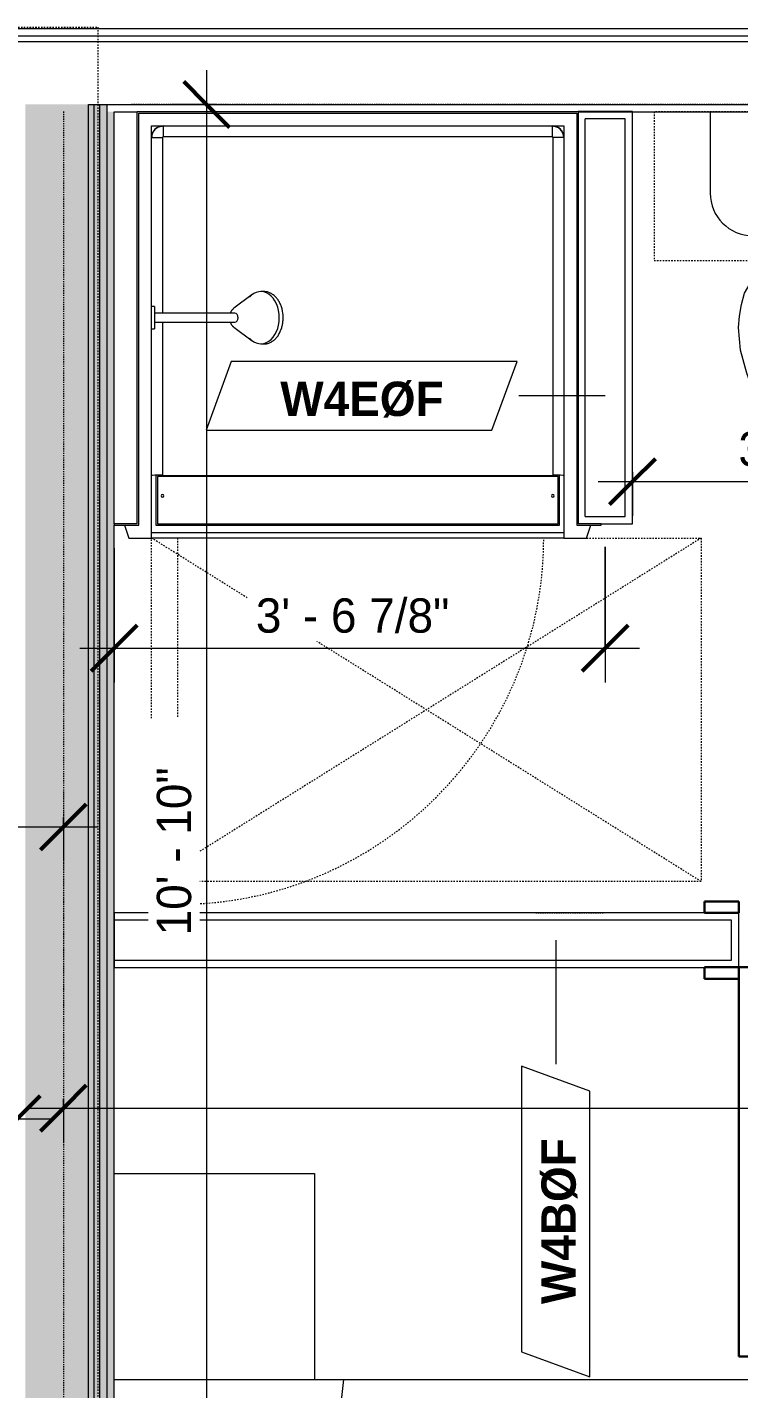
# Model space of a CAD drawing. Header units: inches. Extents: x -4010 to -1814, y 9846 to 12241.
# Drawn here: x -3341.9 to -3279.7, y 10261.9 to 10380.8 of the extents above; entities that cross this region are included whole.
import ezdxf

# ---------------------------------------------------------------- set-up
doc = ezdxf.new("R2010")
doc.units = ezdxf.units.IN
doc.header["$MEASUREMENT"] = 0
for name, pattern in [('Dash', [0.25, 0.125, -0.125]), ('Dash 3_32_', [0.1875, 0.09375, -0.09375]), ('Dash_2_', [0.25, 0.125, -0.125])]:
    doc.linetypes.add(name, pattern=pattern)
for name, color, linetype, lineweight in [('0-1', 7, 'Continuous', 5), ('A-ANNO-DIMS', 211, 'Continuous', 9), ('A-ANNO-DIMS-32', 211, 'Continuous', 9), ('A-DETL-1', 90, 'Dash 3_32_', 18), ('A-DOOR-3', 31, 'Continuous', 9), ('A-DOOR-4', 31, 'Continuous', 30), ('A-DOOR-FRAM-3', 31, 'Continuous', 30), ('A-GENM', 5, 'Continuous', 9), ('A-GENM-HDLN', 13, 'Dash', 9), ('A-WALL', 113, 'Continuous', 18), ('A-WALL-2', 250, 'Continuous', 18), ('A-WALL-3', 113, 'Continuous', 9), ('A-WALL-IDEN', 211, 'Continuous', 9), ('G-ANNO-SYMB-4', 111, 'Dash_2_', 9), ('I-FURN', 30, 'Continuous', 9), ('I-WALL-2', 241, 'Continuous', 5), ('I-WALL-3', 7, 'Continuous', 9), ('I-WALL-4', 2, 'Continuous', 9), ('P-SANR-FIXT', 6, 'Continuous', 9), ('P-SANR-FIXT-HDLN', 131, 'Dash', 9), ('Q-CASE', 31, 'Continuous', 9), ('Q-CASE-3', 31, 'Dash', 9)]:
    doc.layers.add(name, color=color, linetype=linetype, lineweight=lineweight)
doc.styles.add('Century Gothic', font='ufonts.com_century-gothic.ttf', dxfattribs={"height": 3})
doc.styles.add('Century Gothic_B_1', font='GOTHICB.TTF', dxfattribs={"height": 3})
doc.dimstyles.new('OD_1__HACK_2', dxfattribs={"dimscale": 12, "dimtxt": 3.132505, "dimasz": 0.333333, "dimexe": 0.25, "dimexo": 0.166667, "dimgap": 0.041667, "dimtad": 1, "dimdec": 4, "dimrnd": 0.0625, "dimzin": 3, "dimdsep": 46, "dimlunit": 4, "dimtxsty": 'Century Gothic', "dimblk1": 'OBLIQUE', "dimblk2": 'OBLIQUE', "dimsah": 1, "dimcen": 0.09, "dimdle": 0.25, "dimazin": 0, "dimtfac": 1, "dimtdec": 4, "dimtix": 1, "dimtmove": 0, "dimatfit": 3, "dimfxl": 1, "dimtvp": 1, "dimtfill": 1, "dimfrac": 2, "dimtolj": 1, "dimtzin": 0, "dimarcsym": 2})
doc.dimstyles.new('OD_1__HACK_2_1', dxfattribs={"dimscale": 12, "dimtxt": 3.132505, "dimasz": 0.333333, "dimexe": 0.25, "dimexo": 0.166667, "dimgap": 0.041667, "dimtad": 1, "dimdec": 4, "dimrnd": 0.0625, "dimzin": 3, "dimdsep": 46, "dimlunit": 4, "dimtxsty": 'Century Gothic', "dimblk1": 'OBLIQUE', "dimblk2": 'OBLIQUE', "dimsah": 1, "dimcen": 0.09, "dimdle": 0.25, "dimazin": 0, "dimtfac": 1, "dimtdec": 4, "dimtix": 1, "dimtmove": 0, "dimatfit": 3, "dimfxl": 1, "dimtvp": 1, "dimtfill": 1, "dimfrac": 2, "dimtolj": 1, "dimtzin": 0, "dimarcsym": 2})

# ---------------------------------------------------------------- blocks, each defined once
blk = doc.blocks.new('CTR - 1st Phase - Common Walls_rvt-1-UNIT PLANS - 1ST FLOOR')
at = {"layer": 'I-WALL-2'}
for points in [[(-3336.54, 10017.09), (-3336.54, 10374.04), (-3342.04, 10374.04), (-3342.04, 10017.09)], [(-3336.04, 10017.09), (-3336.04, 10374.04), (-3336.54, 10374.04), (-3336.54, 10017.09)], [(-3335.54, 10017.09), (-3335.54, 10374.04), (-3336.04, 10374.04), (-3336.04, 10017.09)], [(-3334.91, 10017.09), (-3334.91, 10374.04), (-3335.54, 10374.04), (-3335.54, 10017.09)], [(-3334.91, 10017.09), (-3334.29, 10017.09), (-3334.29, 10373.41), (-3334.91, 10373.41), (-3334.91, 10145.58)]]:
    blk.add_hatch(color=256, dxfattribs=at).paths.add_polyline_path(points, flags=0)
at = {"layer": 'A-WALL-2'}
for p, q in [((-3412.76, 10380.04), (-3207.1, 10380.04)), ((-3412.76, 10379.54), (-3207.1, 10379.54)), ((-3336.54, 10374.04), (-3336.04, 10374.04)), ((-3336.54, 10373.41), (-3336.54, 10374.04)), ((-3336.54, 10374.04), (-3336.04, 10374.04)), ((-3336.04, 10374.04), (-3335.54, 10374.04)), ((-3336.04, 10373.41), (-3336.04, 10374.04)), ((-3336.04, 10374.04), (-3335.54, 10374.04)), ((-3335.54, 10374.04), (-3334.91, 10374.04)), ((-3335.54, 10373.41), (-3335.54, 10374.04)), ((-3335.54, 10374.04), (-3334.91, 10374.04)), ((-3334.91, 10373.41), (-3334.91, 10374.04)), ((-3334.91, 10374.04), (-3207.1, 10374.04)), ((-3336.54, 10017.09), (-3336.54, 10373.41)), ((-3336.04, 10017.09), (-3336.04, 10373.41)), ((-3335.54, 10017.09), (-3335.54, 10373.41)), ((-3334.91, 10017.09), (-3334.91, 10373.41))]:
    blk.add_line(p, q, dxfattribs=at)
at = {"layer": 'I-WALL-3'}
for p, q in [((-3207.1, 10380.66), (-3412.76, 10380.66)), ((-3334.29, 10337.41), (-3334.29, 10373.41)), ((-3334.29, 10373.41), (-3332.26, 10373.41)), ((-3293.76, 10373.41), (-3207.1, 10373.41)), ((-3334.29, 10017.09), (-3334.29, 10337.29))]:
    blk.add_line(p, q, dxfattribs=at)
blk = doc.blocks.new('SWING - SINGLE - FLUSH - 2-10 x 6-8 - PRIVACY-3199407-UNIT PLANS - 1ST FLOOR')
at = {"layer": 'A-DOOR-3'}
blk.add_arc((17, 2.37), 34.07, 93.3657, 180, dxfattribs=at)
at = {"layer": 'A-DOOR-4'}
for p, q in [((15, 2.37), (15, 36.38)), ((17, 36.38), (15, 36.38)), ((17, 2.37), (17, 36.38)), ((17, 2.37), (15, 2.37))]:
    blk.add_line(p, q, dxfattribs=at)
at = {"layer": 'A-DOOR-FRAM-3'}
for p, q in [((-17, 3.37), (-20, 3.37)), ((-20, 3.37), (-20, 2.37)), ((-17, 2.37), (-17, 3.37)), ((20, 3.37), (17, 3.37)), ((17, 3.37), (17, 2.37)), ((20, 2.37), (20, 3.37)), ((-20, 2.37), (-17, 2.37)), ((17, 2.37), (20, 2.37)), ((-17, -2.38), (-20, -2.38)), ((-20, -2.38), (-20, -3.38)), ((-17, -3.38), (-17, -2.38)), ((20, -2.38), (17, -2.38)), ((17, -2.38), (17, -3.38)), ((20, -3.38), (20, -2.38)), ((-20, -3.38), (-17, -3.38)), ((17, -3.38), (20, -3.38))]:
    blk.add_line(p, q, dxfattribs=at)
blk = doc.blocks.new('Bed-Standard - Queen 60_ x 79_-V84-UNIT PLANS - 1ST FLOOR')
at = {"layer": 'I-FURN'}
for p, q in [((-19.31, -37.2), (-19.31, 41.3)), ((40.69, -23.7), (-19.31, -17.13))]:
    blk.add_line(p, q, dxfattribs=at)
blk = doc.blocks.new('Toilet-Domestic-3D - Toilet-Domestic-3D-3234795-UNIT PLANS - 1ST FLOOR')
at = {"layer": 'P-SANR-FIXT'}
for p, q in [((-1.87, 11.5), (-0.5, 12)), ((-0.5, 12), (0.5, 12)), ((0.5, 12), (1.87, 11.5)), ((-3.74, 10), (-2.74, 11)), ((-2.74, 11), (-1.87, 11.5)), ((1.87, 11.5), (2.74, 11)), ((2.74, 11), (3.74, 10)), ((-5.13, 8), (-3.74, 10)), ((3.74, 10), (5.13, 8)), ((-6.06, 6), (-5.13, 8)), ((5.13, 8), (6.06, 6)), ((-6.79, 4), (-6.06, 6)), ((6.06, 6), (6.79, 4)), ((-7.33, 1.99), (-6.79, 4)), ((6.79, 4), (7.33, 1.99)), ((-7.5, 0), (-7.33, 1.99)), ((7.33, 1.99), (7.5, 0)), ((-7.41, -1), (-7.5, 0)), ((-7.24, -2), (-7.41, -1)), ((7.41, -1), (7.24, -2)), ((7.5, 0), (7.41, -1)), ((-6.97, -3), (-7.24, -2)), ((7.24, -2), (6.97, -3)), ((-6.4, -4), (-6.97, -3)), ((6.97, -3), (6.4, -4)), ((-5.21, -5), (-6.4, -4)), ((6.4, -4), (5.21, -5)), ((-3.84, -5.5), (-5.21, -5)), ((-4.86, -8.02), (-5.21, -5)), ((-2.61, -5.72), (-3.84, -5.5)), ((-1, -6), (-2.12, -5.8)), ((1.89, -5.84), (1, -6)), ((3.84, -5.5), (2.38, -5.76)), ((5.21, -5), (3.84, -5.5)), ((4.86, -8.02), (5.21, -5)), ((1, -6), (-1, -6)), ((6.25, -8.02), (-6.25, -8.02)), ((-9.98, -11.75), (-9.98, -18.86)), ((9.98, -18.86), (9.98, -11.75))]:
    blk.add_line(p, q, dxfattribs=at)
for centre, start, end in [((-6.25, -11.75), 90, 180), ((6.25, -11.75), 0, 90)]:
    blk.add_arc(centre, 3.73, start, end, dxfattribs=at)
blk = doc.blocks.new('ADA Clearances - 30_x48_-1721104-UNIT PLANS - 1ST FLOOR')
at = {"layer": 'A-GENM-HDLN'}
for p, q in [((15, 24), (-15, -24)), ((-15, 24), (15, -24)), ((-15, 14), (-15, 24)), ((-15, 24), (15, 24)), ((15, 24), (15, -24)), ((15, -24), (-15, -24))]:
    blk.add_line(p, q, dxfattribs=at)
blk = doc.blocks.new('300 Series Wall Hung Cabinet_326 - 30_-2909952-UNIT PLANS - 1ST FLOOR')
at = {"layer": 'Q-CASE'}
for p, q in [((-2.5, -13.19), (-2.01, -13.19)), ((-2.5, -13.19), (-2.5, -14.69)), ((-2.01, -14.69), (-2.01, -13.19)), ((2, -13.19), (2.49, -13.19)), ((2, -13.19), (2, -14.69)), ((2.49, -14.69), (2.49, -13.19)), ((-2.5, -14.69), (-2.01, -14.69)), ((2, -14.69), (2.49, -14.69))]:
    blk.add_line(p, q, dxfattribs=at)
at = {"layer": 'Q-CASE-3'}
for p, q in [((15, -0.19), (-15, -0.19)), ((-15, -0.19), (-15, -13.19)), ((15, -13.19), (15, -0.19)), ((-15, -13.19), (15, -13.19))]:
    blk.add_line(p, q, dxfattribs=at)
blk = doc.blocks.new('4LBS24238A75FTB_V2 - 4LBS24238A75FTB_V2-3755113-UNIT PLANS - 1ST FLOOR')
at = {"layer": 'P-SANR-FIXT'}
for p, q in [((-0.75, 37.75), (-1.13, 36.62)), ((1.25, 37.75), (-0.75, 37.75)), ((1.25, 37.75), (37.25, 37.75)), ((1.25, 37.25), (1.25, 37.75)), ((1.25, 1.75), (1.25, 37.75)), ((37.25, 37.25), (1.25, 37.25)), ((37.25, 37.75), (37.25, 37.25)), ((39.25, 37.75), (37.25, 37.75)), ((37.25, 37.75), (37.25, 19.48)), ((39.63, 36.62), (39.25, 37.75)), ((0.12, 36.62), (-2.02, 36.62)), ((-2.02, 36.62), (-2.02, 36.5)), ((-2.02, 36.5), (0, 36.5)), ((0, 0.5), (0, 36.5)), ((0.12, 0.63), (0.12, 36.62)), ((1.62, 36.62), (1.62, 32.27)), ((36.88, 36.62), (1.62, 36.62)), ((36.75, 36.5), (1.75, 36.5)), ((1.75, 36.5), (1.75, 32.38)), ((36.75, 32.38), (36.75, 36.5)), ((36.88, 32.27), (36.88, 36.62)), ((40.52, 36.62), (38.38, 36.62)), ((38.38, 36.62), (38.38, 0.63)), ((38.5, 36.5), (38.5, 0.5)), ((38.5, 36.5), (40.52, 36.5)), ((40.52, 36.5), (40.52, 36.62)), ((1.75, 32.38), (36.75, 32.38)), ((2.2, 2.75), (2.2, 32.27)), ((36.3, 32.27), (2.2, 32.27)), ((36.3, 18.89), (36.3, 32.27)), ((36.3, 2.75), (36.3, 18.11)), ((37.25, 17.52), (37.25, 1.75)), ((1.28, 2.51), (1.3, 2.43)), ((2.25, 2.7), (36.25, 2.7)), ((37.2, 2.43), (37.22, 2.51)), ((37.25, 1.75), (1.25, 1.75)), ((1.4, 2.23), (1.42, 2.2)), ((1.51, 2.08), (1.58, 2.01)), ((1.7, 1.92), (1.73, 1.9)), ((1.93, 1.8), (2.01, 1.78)), ((2.25, 1.75), (2.25, 1.77)), ((2.25, 1.77), (36.25, 1.77)), ((36.25, 1.75), (36.25, 1.77)), ((36.49, 1.78), (36.57, 1.8)), ((36.77, 1.9), (36.8, 1.92)), ((36.92, 2.01), (36.99, 2.08)), ((37.08, 2.2), (37.1, 2.23)), ((38.5, 0.5), (0, 0.5)), ((38.38, 0.63), (0.12, 0.63))]:
    blk.add_line(p, q, dxfattribs=at)
for centre, radius, start, end in [((2.2, 34.06), 0.125, 0, 180), ((2.2, 34.06), 0.125, 180, 0), ((36.3, 34.06), 0.125, 0, 180), ((36.3, 34.06), 0.125, 180, 0), ((2.25, 2.75), 1, 180, 270), ((36.25, 2.75), 1, 270, 0)]:
    blk.add_arc(centre, radius, start, end, dxfattribs=at)
for centre, major_axis, start_param, end_param in [((2.2, 32.28), (-0.95, 0), 0, 1.570796), ((36.3, 32.28), (0.95, 0), 4.712389, 6.283185)]:
    blk.add_ellipse(centre, major_axis=major_axis, ratio=0.019505, start_param=start_param, end_param=end_param, dxfattribs=at)
for points, knots in [([(1.25, 2.77), (1.25, 2.77), (1.27, 2.76), (1.4, 2.76), (1.64, 2.75), (1.95, 2.75), (2.12, 2.75), (2.2, 2.75)], [-1, -1, -1, -1, -0.833333, -0.666667, -0.333333, -0.166667, 0, 0, 0, 0]), ([(1.25, 2.77), (1.25, 2.7), (1.26, 2.57), (1.34, 2.32), (1.52, 2.04), (1.8, 1.86), (2.05, 1.78), (2.18, 1.77), (2.25, 1.77)], [-1, -1, -1, -1, -0.875, -0.75, -0.5, -0.25, -0.125, 0, 0, 0, 0]), ([(2.2, 2.75), (2.2, 2.74), (2.2, 2.74), (2.2, 2.73), (2.21, 2.72), (2.21, 2.72), (2.22, 2.71), (2.23, 2.71), (2.24, 2.7), (2.24, 2.7), (2.25, 2.7), (2.25, 2.7)], [-1, -1, -1, -1, -0.833333, -0.75, -0.666667, -0.583333, -0.416667, -0.291667, -0.208333, -0.083333, 0, 0, 0, 0]), ([(36.25, 1.77), (36.32, 1.77), (36.45, 1.78), (36.7, 1.86), (36.98, 2.04), (37.16, 2.32), (37.24, 2.57), (37.25, 2.7), (37.25, 2.77)], [-1, -1, -1, -1, -0.875, -0.75, -0.5, -0.25, -0.125, 0, 0, 0, 0]), ([(36.25, 2.7), (36.26, 2.7), (36.26, 2.7), (36.27, 2.7), (36.28, 2.71), (36.28, 2.71), (36.29, 2.72), (36.29, 2.73), (36.3, 2.74), (36.3, 2.74), (36.3, 2.75), (36.3, 2.75)], [-1, -1, -1, -1, -0.833333, -0.75, -0.666667, -0.583333, -0.416667, -0.291667, -0.208333, -0.083333, 0, 0, 0, 0]), ([(36.25, 1.8), (36.25, 1.82), (36.25, 1.91), (36.25, 2.14), (36.25, 2.45), (36.25, 2.62), (36.25, 2.7)], [-0.8333333, -0.8333333, -0.8333333, -0.8333333, -0.6666667, -0.3333333, -0.1666667, 0, 0, 0, 0]), ([(37.19, 2.42), (37.18, 2.38), (37.16, 2.33), (37.13, 2.27), (37.12, 2.25)], [0.2174647, 0.2174647, 0.2174647, 0.2174647, 0.2857143, 0.3333068, 0.3333068, 0.3333068, 0.3333068]), ([(1.59, 2), (1.54, 2.04), (1.47, 2.12), (1.41, 2.21), (1.38, 2.25)], [0.4611793, 0.4611793, 0.4611793, 0.4611793, 0.5714286, 0.6665731, 0.6665731, 0.6665731, 0.6665731]), ([(2.25, 1.75), (2.17, 1.75), (2.03, 1.77), (1.86, 1.82), (1.77, 1.87), (1.75, 1.88)], [0, 0, 0, 0, 0.1428571, 0.2857143, 0.3333068, 0.3333068, 0.3333068, 0.3333068]), ([(36.75, 1.88), (36.7, 1.85), (36.59, 1.8), (36.42, 1.76), (36.31, 1.75), (36.25, 1.75)], [0.6666667, 0.6666667, 0.6666667, 0.6666667, 0.7857143, 0.8928571, 1, 1, 1, 1]), ([(37.01, 2.1), (36.97, 2.05), (36.89, 1.97), (36.79, 1.91), (36.75, 1.88)], [0.4475924, 0.4475924, 0.4475924, 0.4475924, 0.5714286, 0.6665731, 0.6665731, 0.6665731, 0.6665731])]:
    blk.add_open_spline(points, degree=3, knots=knots, dxfattribs=at)
for points in [[(1.25, 2.71), (1.25, 2.72), (1.25, 2.74), (1.25, 2.75)], [(2.25, 1.8), (2.25, 1.82), (2.25, 1.88), (2.25, 2.03), (2.25, 2.22), (2.25, 2.45), (2.25, 2.62), (2.25, 2.7)], [(37.25, 2.77), (37.25, 2.77), (37.23, 2.76), (37.13, 2.76), (36.98, 2.76), (36.78, 2.75), (36.55, 2.75), (36.38, 2.75), (36.3, 2.75)], [(37.25, 2.75), (37.25, 2.72), (37.25, 2.7), (37.25, 2.67)], [(1.38, 2.25), (1.37, 2.27), (1.36, 2.3), (1.35, 2.32)], [(1.75, 1.88), (1.71, 1.91), (1.67, 1.94), (1.63, 1.97)], [(37.12, 2.25), (37.09, 2.21), (37.07, 2.18), (37.04, 2.14)]]:
    blk.add_open_spline(points, degree=3, dxfattribs=at)
at = {"layer": 'P-SANR-FIXT-HDLN'}
blk.add_line((35, 37.75), (35, 69.75), dxfattribs=at)
blk.add_arc((35, 37.75), 32, 90, 180, dxfattribs=at)
blk = doc.blocks.new('Shower Head - Shower Head-3265626-UNIT PLANS - 1ST FLOOR')
at = {"layer": 'P-SANR-FIXT'}
for p, q in [((-0.98, 0), (-0.98, -0.26)), ((-0.98, 0), (0.98, 0)), ((0.98, -0.26), (0.98, 0)), ((0.98, -0.26), (-0.98, -0.26)), ((-0.39, -0.26), (-0.39, -1)), ((0.39, -1), (0.39, -0.26)), ((-0.39, -6.01), (-0.39, -7.27)), ((0.39, -7.27), (0.39, -6.01)), ((-0.84, -7.19), (-2.02, -8.78)), ((2.02, -8.78), (0.84, -7.19)), ((-2.28, -9.54), (-2.28, -9.81)), ((2.28, -9.81), (2.28, -9.54))]:
    blk.add_line(p, q, dxfattribs=at)
at = {"layer": 'P-SANR-FIXT', "flags": 128}
for points in [[(-0.39, -1), (-0.39, -1.29), (-0.39, -1.57), (-0.39, -1.85), (-0.39, -2.13), (-0.39, -2.41), (-0.39, -2.69), (-0.39, -2.96), (-0.39, -3.23), (-0.39, -3.5), (-0.39, -3.76), (-0.39, -4.02), (-0.39, -4.27), (-0.39, -4.52), (-0.39, -4.77), (-0.39, -5), (-0.39, -5.23), (-0.39, -5.46), (-0.39, -5.67), (-0.39, -5.88), (-0.39, -6.01)], [(0.39, -6.01), (0.39, -5.81), (0.39, -5.6), (0.39, -5.38), (0.39, -5.15), (0.39, -4.92), (0.39, -4.68), (0.39, -4.43), (0.39, -4.18), (0.39, -3.93), (0.39, -3.67), (0.39, -3.4), (0.39, -3.13), (0.39, -2.86), (0.39, -2.59), (0.39, -2.31), (0.39, -2.03), (0.39, -1.75), (0.39, -1.46), (0.39, -1.18), (0.39, -1)], [(-0.39, -6.87), (-0.43, -6.88), (-0.46, -6.9), (-0.49, -6.91), (-0.52, -6.93), (-0.55, -6.94), (-0.58, -6.96), (-0.61, -6.98), (-0.64, -7), (-0.67, -7.03), (-0.7, -7.05), (-0.73, -7.07), (-0.76, -7.1), (-0.78, -7.13), (-0.81, -7.16), (-0.83, -7.19), (-0.84, -7.19)], [(0.84, -7.19), (0.81, -7.16), (0.79, -7.13), (0.76, -7.1), (0.73, -7.08), (0.7, -7.05), (0.68, -7.03), (0.65, -7.01), (0.62, -6.98), (0.59, -6.97), (0.56, -6.95), (0.53, -6.93), (0.49, -6.91), (0.46, -6.9), (0.43, -6.89), (0.4, -6.87)], [(-2.28, -9.81), (-2.28, -9.88), (-2.28, -9.95), (-2.27, -10.02), (-2.25, -10.09), (-2.24, -10.16), (-2.21, -10.23), (-2.19, -10.3), (-2.16, -10.36), (-2.13, -10.43), (-2.09, -10.49), (-2.05, -10.55), (-2.01, -10.61), (-1.97, -10.67), (-1.92, -10.73), (-1.86, -10.79), (-1.81, -10.84), (-1.75, -10.89), (-1.69, -10.94), (-1.63, -10.99), (-1.57, -11.04), (-1.5, -11.08), (-1.43, -11.12), (-1.36, -11.16), (-1.28, -11.2), (-1.21, -11.24), (-1.13, -11.27), (-1.05, -11.3), (-0.97, -11.33), (-0.89, -11.36), (-0.81, -11.38), (-0.72, -11.4), (-0.64, -11.42), (-0.55, -11.44), (-0.47, -11.45), (-0.38, -11.46), (-0.29, -11.47), (-0.2, -11.48), (-0.11, -11.49), (-0.02, -11.49), (0, -11.49)], [(0, -11.49), (0.09, -11.49), (0.18, -11.48), (0.27, -11.48), (0.35, -11.47), (0.44, -11.46), (0.53, -11.44), (0.62, -11.43), (0.7, -11.41), (0.79, -11.39), (0.87, -11.36), (0.95, -11.34), (1.03, -11.31), (1.11, -11.28), (1.19, -11.25), (1.26, -11.21), (1.34, -11.17), (1.41, -11.13), (1.48, -11.09), (1.55, -11.05), (1.61, -11), (1.68, -10.95), (1.74, -10.9), (1.8, -10.85), (1.85, -10.8), (1.9, -10.74), (1.95, -10.69), (2, -10.63), (2.04, -10.57), (2.08, -10.51), (2.12, -10.44), (2.15, -10.38), (2.18, -10.31), (2.21, -10.25), (2.23, -10.18), (2.25, -10.11), (2.26, -10.04), (2.27, -9.97), (2.28, -9.9), (2.28, -9.83), (2.28, -9.81)]]:
    blk.add_lwpolyline(points, dxfattribs=at)
at = {"layer": 'P-SANR-FIXT'}
for centre, major_axis, start_param, end_param in [((0, -7.27), (0.394, 0), 3.141593, 4.712389), ((0, -7.27), (-0.394, 0), 1.570796, 3.141593), ((0, -9.54), (2.28, 0), 2.468394, 4.712389), ((0, -9.54), (-2.28, 0), 1.570796, 3.814791)]:
    blk.add_ellipse(centre, major_axis=major_axis, ratio=0.707107, start_param=start_param, end_param=end_param, dxfattribs=at)
blk = doc.blocks.new('Table-Night Stand - 18_ x 18_ x 24_-V87-UNIT PLANS - 1ST FLOOR')
at = {"layer": 'I-FURN'}
for p, q in [((0.15, 0), (18.15, 0)), ((0.15, -17.5), (0.15, 0))]:
    blk.add_line(p, q, dxfattribs=at)
blk = doc.blocks.new('DIMBLOCK51-UNIT PLANS - 1ST FLOOR')
at = {"layer": 'A-ANNO-DIMS-32', "lineweight": 50}
for p, q in [((-3338.72, 10286.36), (-3336.72, 10288.36)), ((-3204.72, 10286.36), (-3202.72, 10288.36)), ((-3338.72, 10286.36), (-3340.72, 10284.36)), ((-3204.72, 10286.36), (-3206.72, 10284.36))]:
    blk.add_line(p, q, dxfattribs=at)
at = {"layer": 'A-ANNO-DIMS-32'}
for p, q in [((-3338.72, 10287.19), (-3338.72, 10283.36)), ((-3338.72, 10286.36), (-3338.72, 10287.19)), ((-3204.72, 10287.19), (-3204.72, 10283.36)), ((-3204.72, 10286.36), (-3204.72, 10287.19)), ((-3341.72, 10286.36), (-3204.72, 10286.36))]:
    blk.add_line(p, q, dxfattribs=at)
at = {"layer": 'A-ANNO-DIMS-32', "color": 0, "insert": (-3278.14, 10290.7), "char_height": 3, "width": 15.394, "attachment_point": 1, "line_spacing_factor": 0.984502, "style": 'Century Gothic', "bg_fill": 3, "box_fill_scale": 1.25, "bg_fill_color": 256, "bg_fill_true_color": 13158600, "bg_fill_transparency": 0}
blk.add_mtext('11\' - 2"', dxfattribs=at)
blk = doc.blocks.new('_Oblique')
at = {"color": 0, "linetype": 'ByBlock', "lineweight": -2}
blk.add_line((-0.5, -0.5), (0.5, 0.5), dxfattribs=at)
blk = doc.blocks.new('DIMBLOCK110-UNIT PLANS - 1ST FLOOR')
at = {"layer": 'A-ANNO-DIMS-32'}
for p, q in [((-3326.21, 10377.04), (-3326.21, 10241.04)), ((-3325.38, 10374.04), (-3329.21, 10374.04)), ((-3326.21, 10374.04), (-3325.38, 10374.04)), ((-3340.76, 10244.04), (-3323.21, 10244.04)), ((-3326.21, 10244.04), (-3340.76, 10244.04))]:
    blk.add_line(p, q, dxfattribs=at)
at = {"layer": 'A-ANNO-DIMS-32', "lineweight": 50}
for p, q in [((-3326.21, 10374.04), (-3328.21, 10376.04)), ((-3326.21, 10374.04), (-3324.21, 10372.04)), ((-3326.21, 10244.04), (-3328.21, 10246.04)), ((-3326.21, 10244.04), (-3324.21, 10242.04))]:
    blk.add_line(p, q, dxfattribs=at)
at = {"layer": 'A-ANNO-DIMS-32', "color": 0, "insert": (-3330.56, 10301.46), "char_height": 3, "width": 18.1984, "attachment_point": 1, "rotation": 90, "line_spacing_factor": 0.984502, "style": 'Century Gothic', "bg_fill": 3, "box_fill_scale": 1.25, "bg_fill_color": 256, "bg_fill_true_color": 13158600, "bg_fill_transparency": 0}
blk.add_mtext('10\' - 10"', dxfattribs=at)
blk = doc.blocks.new('DIMBLOCK209-UNIT PLANS - 1ST FLOOR')
at = {"layer": 'A-ANNO-DIMS-32', "lineweight": 50}
for p, q in [((-3415.13, 10310.93), (-3413.13, 10312.93)), ((-3338.72, 10310.93), (-3336.72, 10312.93)), ((-3415.13, 10310.93), (-3417.13, 10308.93)), ((-3338.72, 10310.93), (-3340.72, 10308.93))]:
    blk.add_line(p, q, dxfattribs=at)
at = {"layer": 'A-ANNO-DIMS-32'}
for p, q in [((-3415.13, 10311.76), (-3415.13, 10307.93)), ((-3415.13, 10310.93), (-3415.13, 10311.76)), ((-3415.13, 10310.93), (-3335.72, 10310.93)), ((-3338.72, 10311.76), (-3338.72, 10307.93)), ((-3338.72, 10310.93), (-3338.72, 10311.76))]:
    blk.add_line(p, q, dxfattribs=at)
at = {"layer": 'A-ANNO-DIMS-32', "color": 0, "insert": (-3387.17, 10315.28), "char_height": 3, "width": 24.5827, "attachment_point": 1, "line_spacing_factor": 0.984502, "style": 'Century Gothic', "bg_fill": 3, "box_fill_scale": 1.25, "bg_fill_color": 256, "bg_fill_true_color": 13158600, "bg_fill_transparency": 0}
blk.add_mtext('6\' - 4 7/16"', dxfattribs=at)
blk = doc.blocks.new('DIMBLOCK253-UNIT PLANS - 1ST FLOOR')
at = {"layer": 'A-ANNO-DIMS-32', "lineweight": 50}
for p, q in [((-3366.76, 10285.43), (-3364.76, 10287.43)), ((-3342.76, 10285.43), (-3340.76, 10287.43)), ((-3366.76, 10285.43), (-3368.76, 10283.43)), ((-3342.76, 10285.43), (-3344.76, 10283.43))]:
    blk.add_line(p, q, dxfattribs=at)
at = {"layer": 'A-ANNO-DIMS-32'}
for p, q in [((-3366.76, 10286.25), (-3366.76, 10282.43)), ((-3366.76, 10285.43), (-3366.76, 10286.25)), ((-3342.76, 10286.25), (-3342.76, 10282.43)), ((-3342.76, 10285.43), (-3342.76, 10286.25)), ((-3369.76, 10285.43), (-3339.76, 10285.43))]:
    blk.add_line(p, q, dxfattribs=at)
at = {"layer": 'A-ANNO-DIMS-32', "color": 0, "insert": (-3360, 10289.77), "char_height": 3, "width": 12.5897, "attachment_point": 1, "line_spacing_factor": 0.984502, "style": 'Century Gothic', "bg_fill": 3, "box_fill_scale": 1.25, "bg_fill_color": 256, "bg_fill_true_color": 13158600, "bg_fill_transparency": 0}
blk.add_mtext('2\' - 0"', dxfattribs=at)
blk = doc.blocks.new('DIMBLOCK348-UNIT PLANS - 1ST FLOOR')
at = {"layer": 'A-ANNO-DIMS-32'}
for p, q in [((-3255.47, 10347.41), (-3255.47, 10338.1)), ((-3255.47, 10341.1), (-3255.47, 10347.41)), ((-3289.01, 10341.93), (-3289.01, 10338.1)), ((-3289.01, 10341.1), (-3289.01, 10341.93)), ((-3292.01, 10341.1), (-3252.47, 10341.1))]:
    blk.add_line(p, q, dxfattribs=at)
at = {"layer": 'A-ANNO-DIMS-32', "lineweight": 50}
for p, q in [((-3289.01, 10341.1), (-3287.01, 10343.1)), ((-3255.47, 10341.1), (-3253.47, 10343.1)), ((-3289.01, 10341.1), (-3291.01, 10339.1)), ((-3255.47, 10341.1), (-3257.47, 10339.1))]:
    blk.add_line(p, q, dxfattribs=at)
at = {"layer": 'A-ANNO-DIMS-32', "color": 0, "insert": (-3279.75, 10345.45), "char_height": 3, "width": 18.0194, "attachment_point": 1, "line_spacing_factor": 0.984502, "style": 'Century Gothic', "bg_fill": 3, "box_fill_scale": 1.25, "bg_fill_color": 256, "bg_fill_true_color": 13158600, "bg_fill_transparency": 0}
blk.add_mtext('33" MIN', dxfattribs=at)
blk = doc.blocks.new('DIMBLOCK367-UNIT PLANS - 1ST FLOOR')
at = {"layer": 'A-ANNO-DIMS-32'}
for p, q in [((-3334.29, 10335.29), (-3334.29, 10323.55)), ((-3334.29, 10326.55), (-3334.29, 10335.29)), ((-3291.39, 10335.41), (-3291.39, 10323.55)), ((-3291.39, 10326.55), (-3291.39, 10335.41)), ((-3337.29, 10326.55), (-3288.39, 10326.55))]:
    blk.add_line(p, q, dxfattribs=at)
at = {"layer": 'A-ANNO-DIMS-32', "lineweight": 50}
for p, q in [((-3334.29, 10326.55), (-3332.29, 10328.55)), ((-3291.39, 10326.55), (-3289.39, 10328.55)), ((-3334.29, 10326.55), (-3336.29, 10324.55)), ((-3291.39, 10326.55), (-3293.39, 10324.55))]:
    blk.add_line(p, q, dxfattribs=at)
at = {"layer": 'A-ANNO-DIMS-32', "color": 0, "insert": (-3321.91, 10330.9), "char_height": 3, "width": 21.7784, "attachment_point": 1, "line_spacing_factor": 0.984502, "style": 'Century Gothic', "bg_fill": 3, "box_fill_scale": 1.25, "bg_fill_color": 256, "bg_fill_true_color": 13158600, "bg_fill_transparency": 0}
blk.add_mtext('3\' - 6 7/8"', dxfattribs=at)
blk = doc.blocks.new('Wall Tag - Arch Wall-3956453-UNIT PLANS - 1ST FLOOR')
at = {"layer": 'A-WALL-IDEN'}
for p, q in [((-0.3561, 0.0937), (-0.4244, -0.0937)), ((0.4244, 0.0937), (-0.3561, 0.0937)), ((0.3561, -0.0937), (0.4244, 0.0937)), ((-0.4244, -0.0937), (0.3561, -0.0937))]:
    blk.add_line(p, q, dxfattribs=at)

msp = doc.modelspace()

# ---------------------------------------------------------------- linework, layer by layer
at = {"layer": 'A-DETL-1'}
for p, q in [((-3205.08554, 10374.0394), (-3332.75818, 10374.0394)), ((-3338.72374, 10373.4144), (-3338.72374, 10019.4144)), ((-3338.72374, 10314.0394), (-3338.72374, 10294.6019)), ((-3297.46194, 10303.4144), (-3291.46194, 10303.4144))]:
    msp.add_line(p, q, dxfattribs=at)
at = {"layer": 'A-WALL'}
for p, q in [((-3293.13733, 10338.0394), (-3293.13733, 10372.7894)), ((-3289.63733, 10372.7894), (-3293.13733, 10372.7894)), ((-3289.63733, 10338.0394), (-3289.63733, 10372.7894)), ((-3293.13733, 10338.0394), (-3289.63733, 10338.0394)), ((-3280.34874, 10302.7894), (-3334.28624, 10302.7894)), ((-3280.34874, 10299.2894), (-3280.34874, 10302.7894)), ((-3334.28624, 10299.2894), (-3280.34874, 10299.2894))]:
    msp.add_line(p, q, dxfattribs=at)
at = {"layer": 'A-WALL-3'}
for p, q in [((-3279.72374, 10303.4144), (-3334.28624, 10303.4144)), ((-3334.28624, 10303.4144), (-3334.28624, 10298.6644)), ((-3279.72374, 10298.6644), (-3279.72374, 10303.4144)), ((-3334.28624, 10298.6644), (-3279.72374, 10298.6644))]:
    msp.add_line(p, q, dxfattribs=at)
at = {"layer": 'G-ANNO-SYMB-4'}
for p, q in [((-3417.92374, 10380.7894), (-3335.72374, 10380.7894)), ((-3335.72374, 10380.7894), (-3335.72374, 9980.49444))]:
    msp.add_line(p, q, dxfattribs=at)
at = {"layer": 'I-WALL-4'}
for p, q in [((-3289.01233, 10373.4144), (-3293.76233, 10373.4144)), ((-3289.01233, 10337.4144), (-3289.01233, 10373.4144)), ((-3291.73842, 10337.4144), (-3289.01233, 10337.4144))]:
    msp.add_line(p, q, dxfattribs=at)

# ---------------------------------------------------------------- block references
at = {"layer": '0-1'}
msp.add_blockref('CTR - 1st Phase - Common Walls_rvt-1-UNIT PLANS - 1ST FLOOR', (0, 0), dxfattribs=at)
at = {"layer": 'A-DOOR-3', "rotation": 180}
msp.add_blockref('SWING - SINGLE - FLUSH - 2-10 x 6-8 - PRIVACY-3199407-UNIT PLANS - 1ST FLOOR', (-3262.72374, 10301.0394), dxfattribs=at)
at = {"layer": 'A-GENM', "rotation": 269.9999999998786}
msp.add_blockref('ADA Clearances - 30_x48_-1721104-UNIT PLANS - 1ST FLOOR', (-3307.01233, 10321.1644), dxfattribs=at)
at = {"layer": 'I-FURN', "rotation": 269.9999999999716}
for name, p in [('Bed-Standard - Queen 60_ x 79_-V84-UNIT PLANS - 1ST FLOOR', (-3297.08274, 10243.35292)), ('Table-Night Stand - 18_ x 18_ x 24_-V87-UNIT PLANS - 1ST FLOOR', (-3316.78765, 10280.81139))]:
    msp.add_blockref(name, p, dxfattribs=at)
at = {"layer": 'P-SANR-FIXT'}
for name, p, rotation in [('4LBS24238A75FTB_V2 - 4LBS24238A75FTB_V2-3755113-UNIT PLANS - 1ST FLOOR', (-3293.76233, 10373.9144), 180), ('Toilet-Domestic-3D - Toilet-Domestic-3D-3234795-UNIT PLANS - 1ST FLOOR', (-3272.24303, 10354.55858), 180), ('Shower Head - Shower Head-3265626-UNIT PLANS - 1ST FLOOR', (-3331.01233, 10355.4144), 90.00000000008043)]:
    msp.add_blockref(name, p, dxfattribs=dict(at, rotation=rotation))
at = {"layer": 'Q-CASE'}
msp.add_blockref('300 Series Wall Hung Cabinet_326 - 30_-2909952-UNIT PLANS - 1ST FLOOR', (-3272.11803, 10373.59731), dxfattribs=at)

# ---------------------------------------------------------------- texts
at = {"layer": 'A-WALL-IDEN', "insert": (-3319.77282, 10349.82818), "char_height": 3, "width": 17.069, "attachment_point": 1, "style": 'Century Gothic_B_1'}
msp.add_mtext('W4EØF', dxfattribs=at)

# ---------------------------------------------------------------- next in the draw order: dimensions: what is measured, and where the dimension line sits
at = {"layer": 'A-ANNO-DIMS'}
dim = msp.add_linear_dim(base=(-3255.47374, 10341.10084), p1=(-3289.01233, 10343.92927), p2=(-3255.47374, 10349.40981), text='33" MIN', dimstyle='OD_1__HACK_2_1', override={"dimpost": '<>', "dimfxl": 33.983427}, dxfattribs=at)
dim.commit()
dim.dimension.update_dxf_attribs({"geometry": 'DIMBLOCK348-UNIT PLANS - 1ST FLOOR', "text_midpoint": (-3272.24303, 10343.1763)})
dim = msp.add_linear_dim(base=(-3204.72374, 10286.35963), p1=(-3338.72374, 10289.18806), p2=(-3204.72374, 10289.18806), dimstyle='OD_1__HACK_2', override={"dimpost": '<>', "dimfxl": 134}, dxfattribs=at)
dim.commit()
dim.dimension.update_dxf_attribs({"geometry": 'DIMBLOCK51-UNIT PLANS - 1ST FLOOR', "text_midpoint": (-3271.72374, 10288.39736)})

# ---------------------------------------------------------------- next in the draw order: linework, layer by layer
at = {"layer": 'A-WALL-IDEN'}
for p, q in [((-3291.38733, 10348.58065), (-3298.94488, 10348.58065)), ((-3295.71812, 10301.0394), (-3295.71812, 10290.19624))]:
    msp.add_line(p, q, dxfattribs=at)

# ---------------------------------------------------------------- next in the draw order: block references
at = {"layer": 'A-WALL-IDEN', "xscale": 31.99999999999999, "yscale": 31.99999999999999, "zscale": 31.99999999999999, "rotation": 89.99999999999991}
msp.add_blockref('Wall Tag - Arch Wall-3956453-UNIT PLANS - 1ST FLOOR', (-3295.71812, 10276.46454), dxfattribs=at)

# ---------------------------------------------------------------- next in the draw order: texts
at = {"layer": 'A-WALL-IDEN', "insert": (-3296.96565, 10269.24861), "char_height": 3, "width": 17.372, "attachment_point": 1, "rotation": 90, "style": 'Century Gothic_B_1'}
msp.add_mtext('W4BØF', dxfattribs=at)

# ---------------------------------------------------------------- next in the draw order: dimensions: what is measured, and where the dimension line sits
at = {"layer": 'A-ANNO-DIMS'}
dim = msp.add_linear_dim(base=(-3326.21144, 10244.0394), p1=(-3323.38301, 10374.0394), p2=(-3342.76124, 10244.0394), angle=90, dimstyle='OD_1__HACK_2', override={"dimpost": '<>', "dimfxl": 131.436355}, dxfattribs=at)
dim.commit()
dim.dimension.update_dxf_attribs({"geometry": 'DIMBLOCK110-UNIT PLANS - 1ST FLOOR', "text_midpoint": (-3328.2869, 10309.0394)})

# ---------------------------------------------------------------- next in the draw order: block references
at = {"layer": 'A-WALL-IDEN', "xscale": 31.99999999999999, "yscale": 31.99999999999999, "zscale": 31.99999999999999}
msp.add_blockref('Wall Tag - Arch Wall-3956453-UNIT PLANS - 1ST FLOOR', (-3312.67658, 10348.58065), dxfattribs=at)

# ---------------------------------------------------------------- next in the draw order: dimensions: what is measured, and where the dimension line sits
at = {"layer": 'A-ANNO-DIMS'}
for base, p1, p2, dimstyle, override, picture, middle in [((-3291.38733, 10326.55281), (-3334.28624, 10337.2894), (-3291.38733, 10337.4144), 'OD_1__HACK_2_1', {"dimpost": '<>', "dimfxl": 42.899091}, 'DIMBLOCK367-UNIT PLANS - 1ST FLOOR', (-3312.83678, 10328.79448)), ((-3338.72374, 10310.93413), (-3415.13165, 10313.76256), (-3338.72374, 10313.76256), 'OD_1__HACK_2', {"dimpost": '<>', "dimfxl": 76.40791}, 'DIMBLOCK209-UNIT PLANS - 1ST FLOOR', (-3376.92769, 10313.1758)), ((-3342.75665, 10285.42544), (-3366.75665, 10288.25387), (-3342.75665, 10288.25387), 'OD_1__HACK_2', {"dimpost": '<>', "dimfxl": 24}, 'DIMBLOCK253-UNIT PLANS - 1ST FLOOR', (-3354.75665, 10287.5009))]:
    dim = msp.add_linear_dim(base=base, p1=p1, p2=p2, dimstyle=dimstyle, override=override, dxfattribs=at)
    dim.commit()
    dim.dimension.update_dxf_attribs({"geometry": picture, "text_midpoint": middle})

doc.saveas('drawing.dxf')
